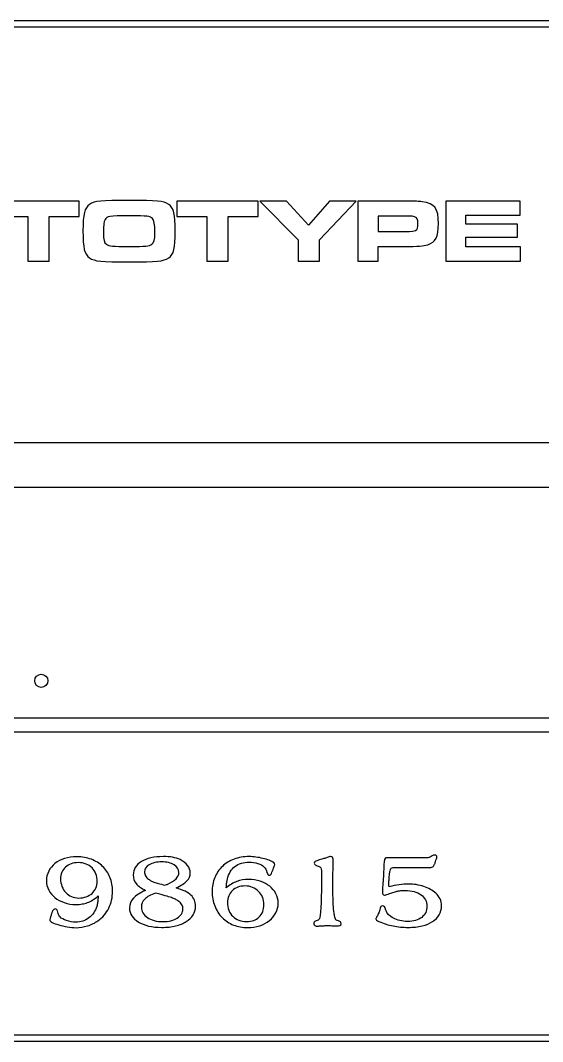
# Model space of a CAD drawing. Header units: inches. Extents: x -0.01 to 5.84, y -0.01 to 1.49.
# Drawn here: x 3.409 to 4.176, y -0.01 to 1.49 of the extents above; entities that cross this region are included whole.
import ezdxf

# ---------------------------------------------------------------- set-up
doc = ezdxf.new("R2010")
doc.units = ezdxf.units.IN
doc.header["$MEASUREMENT"] = 0

msp = doc.modelspace()

# ---------------------------------------------------------------- linework, layer by layer
at = {"color": 7, "linetype": 'Continuous', "lineweight": 25}
for p, q in [((0.01, 1.49), (5.82, 1.49)), ((5.81, 1.48), (1.1723, 1.48)), ((3.4956, 1.2244), (3.3761, 1.2244)), ((3.4956, 1.202), (3.4956, 1.2244)), ((3.6392, 1.2244), (3.6392, 1.202)), ((3.7587, 1.2244), (3.6392, 1.2244)), ((3.7587, 1.202), (3.7587, 1.2244)), ((3.7609, 1.2244), (3.8175, 1.1676)), ((3.8004, 1.2244), (3.7609, 1.2244)), ((3.8326, 1.1892), (3.8004, 1.2244)), ((3.8634, 1.2244), (3.8326, 1.1892)), ((3.8486, 1.1676), (3.9026, 1.2244)), ((3.9026, 1.2244), (3.8634, 1.2244)), ((3.9726, 1.2244), (3.905, 1.2244)), ((3.905, 1.2244), (3.905, 1.1365)), ((4.0342, 1.2244), (4.0342, 1.1365)), ((4.1435, 1.2244), (4.0342, 1.2244)), ((4.1435, 1.2037), (4.1435, 1.2244)), ((3.3761, 1.202), (3.4201, 1.202)), ((3.4201, 1.202), (3.4201, 1.1365)), ((3.4516, 1.1365), (3.4516, 1.202)), ((3.4516, 1.202), (3.4956, 1.202)), ((3.6392, 1.202), (3.6832, 1.202)), ((3.6832, 1.202), (3.6832, 1.1365)), ((3.7147, 1.1365), (3.7147, 1.202)), ((3.7147, 1.202), (3.7587, 1.202)), ((3.9726, 1.2024), (3.935, 1.2024)), ((3.935, 1.2024), (3.935, 1.18)), ((4.0638, 1.1909), (4.0638, 1.2037)), ((4.0638, 1.2037), (4.1435, 1.2037)), ((4.1395, 1.1909), (4.0638, 1.1909)), ((4.1395, 1.1716), (4.1395, 1.1909)), ((3.935, 1.18), (3.9726, 1.18)), ((4.0638, 1.1576), (4.0638, 1.1716)), ((4.0638, 1.1716), (4.1395, 1.1716)), ((3.8175, 1.1676), (3.8175, 1.1365)), ((3.8486, 1.1365), (3.8486, 1.1676)), ((3.935, 1.1365), (3.935, 1.158)), ((3.935, 1.158), (3.9729, 1.158)), ((4.1441, 1.1576), (4.0638, 1.1576)), ((4.1441, 1.1365), (4.1441, 1.1576)), ((3.4201, 1.1365), (3.4516, 1.1365)), ((3.6832, 1.1365), (3.7147, 1.1365)), ((3.8175, 1.1365), (3.8486, 1.1365)), ((3.905, 1.1365), (3.935, 1.1365)), ((4.0342, 1.1365), (4.1441, 1.1365)), ((1.7524, 0.87), (5.81, 0.87)), ((5.81, 0.804), (1.7111, 0.804)), ((5.47, 0.465), (1.25, 0.465)), ((1.25, 0.445), (5.47, 0.445)), ((3.8682, 0.2219), (3.8686, 0.258)), ((4.008, 0.2601), (3.9503, 0.2601)), ((3.9591, 0.2458), (4.0095, 0.2458)), ((3.8517, 0.2388), (3.8517, 0.2147)), ((3.8517, 0.2147), (3.8511, 0.1998)), ((3.941, 0.2117), (3.941, 0.2096)), ((3.9507, 0.2201), (3.9507, 0.2219)), ((3.5235, 0.2039), (3.5233, 0.2014)), ((3.8511, 0.1998), (3.8511, 0.1972)), ((3.8602, 0.1603), (3.8649, 0.1603)), ((0.02, 0), (5.81, 0)), ((5.82, -0.01), (0.01, -0.01))]:
    msp.add_line(p, q, dxfattribs=at)
msp.add_circle((3.44, 0.52), 0.00965, dxfattribs=at)
for points, knots in [([(3.511, 1.2197), (3.5034, 1.2145), (3.5012, 1.2056), (3.5012, 1.1811), (3.5012, 1.1552), (3.5033, 1.1465), (3.511, 1.1413)], [4, 4, 4, 4, 5, 5, 5, 6, 6, 6, 6]), ([(3.6271, 1.2197), (3.6195, 1.2248), (3.6103, 1.2257), (3.5277, 1.2257), (3.5185, 1.2248), (3.511, 1.2197)], [6, 6, 6, 6, 7, 7, 8, 8, 8, 8]), ([(3.6271, 1.1413), (3.6346, 1.1464), (3.6368, 1.1552), (3.6368, 1.1805), (3.6368, 1.2057), (3.6346, 1.2145), (3.6271, 1.2197)], [0, 0, 0, 0, 1, 1, 1, 2, 2, 2, 2]), ([(3.6032, 1.199), (3.5998, 1.2025), (3.5966, 1.2029), (3.569, 1.2029), (3.5394, 1.2029), (3.5366, 1.2025), (3.5336, 1.1974)], [6, 6, 6, 6, 7, 7, 7, 8, 8, 8, 8]), ([(3.5336, 1.1974), (3.5319, 1.1944), (3.5313, 1.1894), (3.5313, 1.1782), (3.5313, 1.1672), (3.5322, 1.1637), (3.5357, 1.1612)], [0, 0, 0, 0, 1, 1, 1, 2, 2, 2, 2]), ([(3.6023, 1.1612), (3.6057, 1.1635), (3.6068, 1.1674), (3.6068, 1.178), (3.6068, 1.1911), (3.6059, 1.1961), (3.6032, 1.199)], [4, 4, 4, 4, 5, 5, 5, 6, 6, 6, 6]), ([(3.5357, 1.1612), (3.5397, 1.1584), (3.5444, 1.158), (3.5693, 1.158), (3.5935, 1.158), (3.5983, 1.1585), (3.6023, 1.1612)], [2, 2, 2, 2, 3, 3, 3, 4, 4, 4, 4]), ([(3.511, 1.1413), (3.5185, 1.1361), (3.5277, 1.1352), (3.5693, 1.1352), (3.6102, 1.1352), (3.6195, 1.1361), (3.6271, 1.1413)], [2, 2, 2, 2, 3, 3, 3, 4, 4, 4, 4]), ([(3.6329, 0.2607), (3.6289, 0.2614), (3.6244, 0.2617), (3.6193, 0.2617), (3.6057, 0.2617), (3.595, 0.2593), (3.587, 0.2544)], [3, 3, 3, 3, 4, 4, 4, 5, 5, 5, 5]), ([(3.7553, 0.261), (3.7519, 0.2615), (3.7485, 0.2617), (3.7453, 0.2617), (3.7372, 0.2617), (3.7298, 0.2605), (3.7232, 0.258)], [17, 17, 17, 17, 18, 18, 18, 19, 19, 19, 19]), ([(3.7747, 0.2563), (3.7719, 0.2573), (3.7688, 0.2582), (3.7622, 0.2599), (3.7588, 0.2605), (3.7553, 0.261)], [19, 19, 19, 19, 20, 20, 21, 21, 21, 21]), ([(3.587, 0.2544), (3.5791, 0.2496), (3.5751, 0.243), (3.5751, 0.2347), (3.5751, 0.2298), (3.5765, 0.2256), (3.5793, 0.2221)], [1, 1, 1, 1, 2, 2, 2, 3, 3, 3, 3]), ([(3.5986, 0.2497), (3.5938, 0.2469), (3.5915, 0.2434), (3.5915, 0.2391), (3.5915, 0.2373), (3.592, 0.2354), (3.5931, 0.2334)], [6, 6, 6, 6, 7, 7, 7, 8, 8, 8, 8]), ([(3.635, 0.2496), (3.6303, 0.2525), (3.6242, 0.2539), (3.6167, 0.2539), (3.6094, 0.2539), (3.6034, 0.2525), (3.5986, 0.2497)], [4, 4, 4, 4, 5, 5, 5, 6, 6, 6, 6]), ([(3.6257, 0.2214), (3.6366, 0.2261), (3.6421, 0.2318), (3.6421, 0.2385), (3.6421, 0.2431), (3.6397, 0.2468), (3.635, 0.2496)], [2, 2, 2, 2, 3, 3, 3, 4, 4, 4, 4]), ([(3.638, 0.2157), (3.6453, 0.2191), (3.6506, 0.2225), (3.6571, 0.2295), (3.6588, 0.2334), (3.6588, 0.2377), (3.6588, 0.2416), (3.6574, 0.2453), (3.6548, 0.2488)], [7, 7, 7, 7, 8, 8, 9, 9, 9, 10, 10, 10, 10]), ([(3.7245, 0.2472), (3.73, 0.2514), (3.737, 0.2535), (3.7455, 0.2535), (3.7499, 0.2535), (3.7541, 0.2529), (3.7581, 0.2517)], [31, 31, 31, 31, 32, 32, 32, 33, 33, 33, 33]), ([(3.4702, 0.2388), (3.4689, 0.2358), (3.4683, 0.2326), (3.4683, 0.2291), (3.4683, 0.2251), (3.469, 0.2213), (3.4703, 0.2179)], [3, 3, 3, 3, 4, 4, 4, 5, 5, 5, 5]), ([(3.5145, 0.2077), (3.5169, 0.2099), (3.5188, 0.2124), (3.5214, 0.2184), (3.5221, 0.2217), (3.5221, 0.2252), (3.5221, 0.2292), (3.5214, 0.233), (3.5201, 0.2364)], [10, 10, 10, 10, 11, 11, 12, 12, 12, 13, 13, 13, 13]), ([(3.5973, 0.2286), (3.5985, 0.2278), (3.5998, 0.227), (3.6023, 0.2257), (3.6038, 0.225), (3.6073, 0.2237), (3.6095, 0.223), (3.6146, 0.2215), (3.6178, 0.2206), (3.6217, 0.2196)], [9, 9, 9, 9, 10, 10, 11, 11, 12, 12, 13, 13, 13, 13]), ([(3.6948, 0.2308), (3.6922, 0.2245), (3.6908, 0.2174), (3.6908, 0.2098), (3.6908, 0.2027), (3.6922, 0.1958), (3.6948, 0.1892)], [13, 13, 13, 13, 14, 14, 14, 15, 15, 15, 15]), ([(3.7616, 0.2255), (3.7562, 0.2273), (3.7504, 0.2281), (3.7381, 0.2281), (3.7324, 0.2272), (3.7219, 0.2232), (3.7167, 0.2202), (3.7116, 0.216)], [0, 0, 0, 0, 1, 1, 2, 2, 3, 3, 3, 3]), ([(3.7715, 0.2385), (3.7723, 0.2357), (3.7734, 0.2344), (3.7749, 0.2344), (3.776, 0.2344), (3.7767, 0.2347), (3.7772, 0.2353)], [27, 27, 27, 27, 28, 28, 28, 29, 29, 29, 29]), ([(3.7288, 0.2168), (3.7257, 0.2156), (3.723, 0.2139), (3.7207, 0.2118), (3.7184, 0.2096), (3.7166, 0.207), (3.7153, 0.204)], [1, 1, 1, 1, 2, 2, 2, 3, 3, 3, 3]), ([(3.7649, 0.202), (3.7635, 0.2053), (3.7616, 0.2082), (3.7566, 0.2131), (3.7537, 0.2151), (3.7503, 0.2165)], [11, 11, 11, 11, 12, 12, 13, 13, 13, 13]), ([(3.7846, 0.1791), (3.7869, 0.1835), (3.788, 0.1883), (3.788, 0.1934), (3.788, 0.1983), (3.7869, 0.2029), (3.7825, 0.2114), (3.7794, 0.2151), (3.7755, 0.2182)], [4, 4, 4, 4, 5, 5, 5, 6, 6, 7, 7, 7, 7]), ([(3.4844, 0.2031), (3.4876, 0.2016), (3.4912, 0.2009), (3.4951, 0.2009), (3.499, 0.2009), (3.5026, 0.2015), (3.5059, 0.2027)], [7, 7, 7, 7, 8, 8, 8, 9, 9, 9, 9]), ([(3.5752, 0.2005), (3.5714, 0.1964), (3.5695, 0.1917), (3.5695, 0.1864), (3.5695, 0.1821), (3.5706, 0.1782), (3.5729, 0.1747)], [19, 19, 19, 19, 20, 20, 20, 21, 21, 21, 21]), ([(3.5921, 0.1994), (3.5887, 0.1962), (3.587, 0.1922), (3.587, 0.1875), (3.587, 0.1843), (3.5878, 0.1815), (3.5893, 0.1789)], [1, 1, 1, 1, 2, 2, 2, 3, 3, 3, 3]), ([(3.6629, 0.1762), (3.6653, 0.18), (3.6665, 0.1843), (3.6665, 0.1891), (3.6665, 0.1956), (3.6643, 0.2009), (3.6599, 0.205)], [11, 11, 11, 11, 12, 12, 12, 13, 13, 13, 13]), ([(3.7153, 0.204), (3.7141, 0.201), (3.7134, 0.1977), (3.7134, 0.1942), (3.7134, 0.1901), (3.7141, 0.1863), (3.7155, 0.1828)], [3, 3, 3, 3, 4, 4, 4, 5, 5, 5, 5]), ([(3.7214, 0.174), (3.7239, 0.1715), (3.7268, 0.1696), (3.7337, 0.1669), (3.7375, 0.1662), (3.7416, 0.1662), (3.7493, 0.1662), (3.7554, 0.1685), (3.7647, 0.1775), (3.767, 0.1836), (3.767, 0.1911), (3.767, 0.195), (3.7663, 0.1987), (3.7649, 0.202)], [6, 6, 6, 6, 7, 7, 8, 8, 8, 9, 9, 10, 10, 10, 11, 11, 11, 11]), ([(3.6459, 0.1773), (3.6474, 0.1796), (3.6481, 0.1821), (3.6481, 0.1847), (3.6481, 0.1869), (3.6476, 0.189), (3.6465, 0.191)], [9, 9, 9, 9, 10, 10, 10, 11, 11, 11, 11]), ([(3.6059, 0.1678), (3.6097, 0.1667), (3.614, 0.1662), (3.6187, 0.1662), (3.6228, 0.1662), (3.6267, 0.1667), (3.6304, 0.1676)], [5, 5, 5, 5, 6, 6, 6, 7, 7, 7, 7]), ([(3.7609, 0.1602), (3.7663, 0.162), (3.7711, 0.1645), (3.7791, 0.171), (3.7823, 0.1748), (3.7846, 0.1791)], [7, 7, 7, 7, 8, 8, 9, 9, 9, 9]), ([(3.5975, 0.1597), (3.6033, 0.1584), (3.6097, 0.1577), (3.6169, 0.1577), (3.6244, 0.1577), (3.6312, 0.1584), (3.6373, 0.1599)], [15, 15, 15, 15, 16, 16, 16, 17, 17, 17, 17]), ([(3.7223, 0.1612), (3.7286, 0.1587), (3.7355, 0.1575), (3.7431, 0.1575), (3.7495, 0.1575), (3.7554, 0.1584), (3.7609, 0.1602)], [9, 9, 9, 9, 10, 10, 10, 11, 11, 11, 11])]:
    msp.add_open_spline(points, degree=3, knots=knots, dxfattribs=at)
for points in [[(3.9994, 1.2236), (3.9939, 1.2243), (3.9913, 1.2244), (3.9726, 1.2244)], [(4.0234, 1.1915), (4.0234, 1.214), (4.0181, 1.2211), (3.9994, 1.2236)], [(3.9882, 1.2016), (3.9861, 1.2023), (3.9858, 1.2023), (3.9726, 1.2024)], [(3.9933, 1.1915), (3.9933, 1.1978), (3.992, 1.2004), (3.9882, 1.2016)], [(3.9896, 1.1815), (3.9925, 1.183), (3.9933, 1.1854), (3.9933, 1.1915)], [(4.0076, 1.1605), (4.0194, 1.1643), (4.0234, 1.172), (4.0234, 1.1915)], [(3.9726, 1.18), (3.9865, 1.1801), (3.9871, 1.1801), (3.9896, 1.1815)], [(3.9729, 1.158), (3.9942, 1.158), (4.0009, 1.1585), (4.0076, 1.1605)], [(3.4743, 0.259), (3.4688, 0.2572), (3.4641, 0.2547), (3.4601, 0.2516)], [(3.4923, 0.2616), (3.4858, 0.2616), (3.4799, 0.2607), (3.4743, 0.259)], [(3.5135, 0.2578), (3.507, 0.2603), (3.4999, 0.2616), (3.4923, 0.2616)], [(3.5301, 0.2473), (3.5254, 0.2518), (3.5199, 0.2553), (3.5135, 0.2578)], [(3.6439, 0.2573), (3.6405, 0.2588), (3.6368, 0.26), (3.6329, 0.2607)], [(3.6548, 0.2488), (3.6521, 0.2523), (3.6484, 0.2551), (3.6439, 0.2573)], [(3.7232, 0.258), (3.7165, 0.2555), (3.7108, 0.2519), (3.706, 0.2473)], [(3.7814, 0.2529), (3.7797, 0.2541), (3.7775, 0.2552), (3.7747, 0.2563)], [(3.8483, 0.2568), (3.8455, 0.2559), (3.8435, 0.2552), (3.8425, 0.2546)], [(3.8551, 0.2587), (3.8532, 0.2581), (3.851, 0.2575), (3.8483, 0.2568)], [(3.8598, 0.2604), (3.8586, 0.2599), (3.857, 0.2593), (3.8551, 0.2587)], [(3.865, 0.2617), (3.8637, 0.2617), (3.8619, 0.2613), (3.8598, 0.2604)], [(3.8686, 0.258), (3.8686, 0.2605), (3.8674, 0.2617), (3.865, 0.2617)], [(3.9443, 0.2573), (3.9439, 0.256), (3.9435, 0.254), (3.9433, 0.2512)], [(3.9464, 0.2597), (3.9455, 0.2594), (3.9448, 0.2586), (3.9443, 0.2573)], [(3.9503, 0.2601), (3.9487, 0.2601), (3.9474, 0.26), (3.9464, 0.2597)], [(4.01, 0.2603), (4.0094, 0.2602), (4.0088, 0.2601), (4.008, 0.2601)], [(4.0118, 0.2612), (4.0112, 0.2608), (4.0107, 0.2605), (4.01, 0.2603)], [(4.0142, 0.2627), (4.0131, 0.2621), (4.0123, 0.2615), (4.0118, 0.2612)], [(4.018, 0.2639), (4.0168, 0.2639), (4.0155, 0.2635), (4.0142, 0.2627)], [(4.021, 0.2611), (4.021, 0.2629), (4.02, 0.2639), (4.018, 0.2639)], [(4.0191, 0.2544), (4.0196, 0.2558), (4.02, 0.2571), (4.0204, 0.2584)], [(4.0204, 0.2584), (4.0208, 0.2596), (4.021, 0.2605), (4.021, 0.2611)], [(3.4509, 0.2404), (3.4486, 0.236), (3.4475, 0.2313), (3.4475, 0.2262)], [(3.4601, 0.2516), (3.4562, 0.2484), (3.4531, 0.2447), (3.4509, 0.2404)], [(3.4756, 0.2463), (3.4733, 0.2443), (3.4715, 0.2417), (3.4702, 0.2388)], [(3.4837, 0.2512), (3.4806, 0.25), (3.4778, 0.2484), (3.4756, 0.2463)], [(3.4943, 0.2529), (3.4904, 0.2529), (3.4869, 0.2523), (3.4837, 0.2512)], [(3.5057, 0.2508), (3.5023, 0.2522), (3.4985, 0.2529), (3.4943, 0.2529)], [(3.5145, 0.2452), (3.512, 0.2476), (3.5091, 0.2495), (3.5057, 0.2508)], [(3.5201, 0.2364), (3.5188, 0.2399), (3.5169, 0.2428), (3.5145, 0.2452)], [(3.5409, 0.2313), (3.5383, 0.2375), (3.5347, 0.2428), (3.5301, 0.2473)], [(3.706, 0.2473), (3.7011, 0.2427), (3.6974, 0.2372), (3.6948, 0.2308)], [(3.7134, 0.2285), (3.7153, 0.2367), (3.719, 0.2429), (3.7245, 0.2472)], [(3.7581, 0.2517), (3.762, 0.2505), (3.765, 0.2488), (3.767, 0.2467)], [(3.767, 0.2467), (3.7692, 0.2447), (3.7707, 0.242), (3.7715, 0.2385)], [(3.7772, 0.2353), (3.7777, 0.2359), (3.7785, 0.2377), (3.7795, 0.2406)], [(3.7795, 0.2406), (3.7802, 0.2421), (3.7807, 0.2435), (3.7812, 0.2446)], [(3.7812, 0.2446), (3.7816, 0.2458), (3.7819, 0.2467), (3.7822, 0.2475)], [(3.7832, 0.2498), (3.7832, 0.251), (3.7826, 0.252), (3.7814, 0.2529)], [(3.7822, 0.2475), (3.7826, 0.2484), (3.7829, 0.2491), (3.7832, 0.2498)], [(3.8425, 0.2546), (3.8415, 0.254), (3.841, 0.2532), (3.841, 0.2521)], [(3.841, 0.2521), (3.841, 0.2504), (3.8418, 0.2494), (3.8434, 0.249)], [(3.8434, 0.249), (3.8461, 0.2479), (3.8477, 0.2472), (3.8483, 0.247)], [(3.8483, 0.247), (3.8488, 0.2468), (3.8492, 0.2466), (3.8495, 0.2463)], [(3.8495, 0.2463), (3.851, 0.2449), (3.8517, 0.2424), (3.8517, 0.2388)], [(3.9433, 0.2512), (3.9431, 0.2484), (3.943, 0.2445), (3.9428, 0.2395)], [(3.9515, 0.2358), (3.9518, 0.2378), (3.9521, 0.2395), (3.9524, 0.241)], [(3.9524, 0.241), (3.9527, 0.2425), (3.9531, 0.2436), (3.9535, 0.2442)], [(3.9535, 0.2442), (3.954, 0.2453), (3.9559, 0.2458), (3.9591, 0.2458)], [(4.0095, 0.2458), (4.0116, 0.2458), (4.013, 0.246), (4.0139, 0.2463)], [(4.0139, 0.2463), (4.0148, 0.2465), (4.0155, 0.247), (4.016, 0.2476)], [(4.016, 0.2476), (4.0164, 0.2482), (4.0169, 0.2491), (4.0175, 0.2504)], [(4.0175, 0.2504), (4.0181, 0.2516), (4.0186, 0.2529), (4.0191, 0.2544)], [(3.4475, 0.2262), (3.4475, 0.2213), (3.4486, 0.2167), (3.4509, 0.2125)], [(3.5447, 0.2108), (3.5447, 0.2182), (3.5434, 0.225), (3.5409, 0.2313)], [(3.5931, 0.2334), (3.5941, 0.2314), (3.5956, 0.2298), (3.5973, 0.2286)], [(3.7125, 0.2236), (3.7128, 0.2254), (3.7131, 0.227), (3.7134, 0.2285)], [(3.7755, 0.2182), (3.7716, 0.2213), (3.767, 0.2238), (3.7616, 0.2255)], [(3.9422, 0.2281), (3.9419, 0.2245), (3.9417, 0.2217), (3.9415, 0.2196)], [(3.9425, 0.2312), (3.9424, 0.2305), (3.9423, 0.2295), (3.9422, 0.2281)], [(3.9426, 0.2333), (3.9426, 0.2326), (3.9426, 0.2319), (3.9425, 0.2312)], [(3.9427, 0.2358), (3.9427, 0.2348), (3.9426, 0.234), (3.9426, 0.2333)], [(3.9428, 0.2395), (3.9428, 0.2379), (3.9428, 0.2367), (3.9427, 0.2358)], [(3.9507, 0.2219), (3.9507, 0.2243), (3.9507, 0.2267), (3.9509, 0.2291)], [(3.9509, 0.2291), (3.951, 0.2315), (3.9512, 0.2337), (3.9515, 0.2358)], [(3.4509, 0.2125), (3.4531, 0.2083), (3.4561, 0.2046), (3.46, 0.2015)], [(3.4703, 0.2179), (3.4717, 0.2145), (3.4735, 0.2115), (3.476, 0.209)], [(3.5391, 0.1859), (3.5428, 0.1935), (3.5447, 0.2018), (3.5447, 0.2108)], [(3.5933, 0.2121), (3.5851, 0.2085), (3.5791, 0.2046), (3.5752, 0.2005)], [(3.5793, 0.2221), (3.582, 0.2186), (3.5867, 0.2152), (3.5933, 0.2121)], [(3.6217, 0.2196), (3.6234, 0.2204), (3.6245, 0.2208), (3.6248, 0.2209)], [(3.6248, 0.2209), (3.6252, 0.221), (3.6255, 0.2212), (3.6257, 0.2214)], [(3.6599, 0.205), (3.6555, 0.2091), (3.6482, 0.2126), (3.638, 0.2157)], [(3.7116, 0.216), (3.7119, 0.2192), (3.7122, 0.2217), (3.7125, 0.2236)], [(3.7392, 0.2186), (3.7355, 0.2186), (3.732, 0.218), (3.7288, 0.2168)], [(3.7503, 0.2165), (3.7469, 0.2179), (3.7433, 0.2186), (3.7392, 0.2186)], [(3.8683, 0.2102), (3.8683, 0.2142), (3.8682, 0.2181), (3.8682, 0.2219)], [(3.8686, 0.1987), (3.8685, 0.2024), (3.8684, 0.2062), (3.8683, 0.2102)], [(3.9411, 0.2146), (3.941, 0.2134), (3.941, 0.2124), (3.941, 0.2117)], [(3.9415, 0.2196), (3.9413, 0.2175), (3.9412, 0.2159), (3.9411, 0.2146)], [(3.9509, 0.2173), (3.9507, 0.2185), (3.9507, 0.2195), (3.9507, 0.2201)], [(3.9655, 0.2204), (3.961, 0.2198), (3.9561, 0.2187), (3.9509, 0.2173)], [(3.9566, 0.2092), (3.9587, 0.2099), (3.9607, 0.2105), (3.9625, 0.2109)], [(3.9625, 0.2109), (3.9643, 0.2112), (3.9661, 0.2115), (3.968, 0.2117)], [(3.9793, 0.2214), (3.9746, 0.2214), (3.97, 0.2211), (3.9655, 0.2204)], [(3.968, 0.2117), (3.9699, 0.2118), (3.9721, 0.2119), (3.9745, 0.2119)], [(3.9745, 0.2119), (3.9841, 0.2119), (3.9919, 0.2098), (3.9978, 0.2056)], [(4.0019, 0.2178), (3.9946, 0.2202), (3.9871, 0.2214), (3.9793, 0.2214)], [(4.0194, 0.2082), (4.015, 0.2122), (4.0091, 0.2154), (4.0019, 0.2178)], [(3.46, 0.2015), (3.4639, 0.1984), (3.4685, 0.1959), (3.4738, 0.1941)], [(3.476, 0.209), (3.4784, 0.2065), (3.4812, 0.2045), (3.4844, 0.2031)], [(3.5059, 0.2027), (3.5092, 0.2039), (3.512, 0.2056), (3.5145, 0.2077)], [(3.5078, 0.1942), (3.5104, 0.1952), (3.5129, 0.1965), (3.5155, 0.1981)], [(3.5155, 0.1981), (3.518, 0.1997), (3.5207, 0.2016), (3.5235, 0.2039)], [(3.5233, 0.2014), (3.5232, 0.1985), (3.523, 0.196), (3.5227, 0.1941)], [(3.608, 0.208), (3.6007, 0.2055), (3.5954, 0.2026), (3.5921, 0.1994)], [(3.6221, 0.2042), (3.6185, 0.2052), (3.6138, 0.2065), (3.608, 0.208)], [(3.6311, 0.2015), (3.6287, 0.2023), (3.6257, 0.2032), (3.6221, 0.2042)], [(3.637, 0.199), (3.6354, 0.1998), (3.6334, 0.2007), (3.6311, 0.2015)], [(3.6421, 0.1959), (3.6403, 0.1971), (3.6386, 0.1981), (3.637, 0.199)], [(3.6465, 0.191), (3.6454, 0.193), (3.6439, 0.1947), (3.6421, 0.1959)], [(3.8511, 0.1972), (3.8508, 0.1908), (3.8506, 0.1858), (3.8503, 0.182)], [(3.8691, 0.1886), (3.8689, 0.1917), (3.8688, 0.1951), (3.8686, 0.1987)], [(3.941, 0.2096), (3.941, 0.2067), (3.942, 0.2052), (3.944, 0.2052)], [(3.944, 0.2052), (3.9452, 0.2052), (3.9471, 0.2056), (3.9495, 0.2065)], [(3.9495, 0.2065), (3.9522, 0.2076), (3.9545, 0.2085), (3.9566, 0.2092)], [(3.9978, 0.2056), (4.0036, 0.2014), (4.0065, 0.1958), (4.0065, 0.1888)], [(4.0279, 0.1893), (4.0279, 0.1966), (4.0251, 0.2029), (4.0194, 0.2082)], [(3.4568, 0.1823), (3.4565, 0.1819), (3.4562, 0.1811), (3.4557, 0.1797)], [(3.4585, 0.1841), (3.4578, 0.1836), (3.4572, 0.183), (3.4568, 0.1823)], [(3.4606, 0.1849), (3.46, 0.1849), (3.4593, 0.1846), (3.4585, 0.1841)], [(3.4639, 0.1819), (3.4632, 0.1839), (3.4621, 0.1849), (3.4606, 0.1849)], [(3.4658, 0.1759), (3.4653, 0.177), (3.4647, 0.179), (3.4639, 0.1819)], [(3.4738, 0.1941), (3.4791, 0.1923), (3.4849, 0.1914), (3.4911, 0.1914)], [(3.4911, 0.1914), (3.4943, 0.1914), (3.4973, 0.1917), (3.4999, 0.1921)], [(3.4999, 0.1921), (3.5026, 0.1925), (3.5053, 0.1932), (3.5078, 0.1942)], [(3.5215, 0.1886), (3.5194, 0.1817), (3.5155, 0.1761), (3.5099, 0.1718)], [(3.5227, 0.1941), (3.5225, 0.1921), (3.5221, 0.1903), (3.5215, 0.1886)], [(3.5231, 0.1673), (3.53, 0.1721), (3.5353, 0.1783), (3.5391, 0.1859)], [(3.6948, 0.1892), (3.6974, 0.1826), (3.7011, 0.1769), (3.7058, 0.1721)], [(3.7155, 0.1828), (3.7169, 0.1794), (3.7189, 0.1764), (3.7214, 0.174)], [(3.8503, 0.182), (3.85, 0.1782), (3.8497, 0.1753), (3.8493, 0.1733)], [(3.8698, 0.1811), (3.8696, 0.1831), (3.8693, 0.1856), (3.8691, 0.1886)], [(3.8707, 0.175), (3.8704, 0.1765), (3.8701, 0.1786), (3.8698, 0.1811)], [(3.9361, 0.1803), (3.936, 0.1803), (3.9358, 0.1799), (3.9356, 0.179)], [(3.9366, 0.1818), (3.9363, 0.1808), (3.9361, 0.1803), (3.9361, 0.1803)], [(3.9389, 0.1882), (3.9384, 0.1873), (3.9376, 0.1851), (3.9366, 0.1818)], [(3.9412, 0.1895), (3.9401, 0.1895), (3.9394, 0.189), (3.9389, 0.1882)], [(3.9441, 0.1881), (3.9434, 0.189), (3.9424, 0.1895), (3.9412, 0.1895)], [(3.9462, 0.1829), (3.9456, 0.1854), (3.9449, 0.1871), (3.9441, 0.1881)], [(3.9502, 0.1764), (3.9482, 0.1783), (3.9469, 0.1805), (3.9462, 0.1829)], [(4.0065, 0.1888), (4.0065, 0.1819), (4.004, 0.1765), (3.9989, 0.1725)], [(4.0245, 0.1762), (4.0267, 0.1801), (4.0279, 0.1845), (4.0279, 0.1893)], [(3.453, 0.1711), (3.4526, 0.1698), (3.4524, 0.169), (3.4524, 0.1688)], [(3.4524, 0.1688), (3.4524, 0.1676), (3.4536, 0.1664), (3.4561, 0.165)], [(3.4543, 0.1754), (3.4538, 0.1738), (3.4534, 0.1724), (3.453, 0.1711)], [(3.4557, 0.1797), (3.4552, 0.1783), (3.4548, 0.1769), (3.4543, 0.1754)], [(3.4561, 0.165), (3.4586, 0.1637), (3.4617, 0.1625), (3.4656, 0.1614)], [(3.4677, 0.1731), (3.4669, 0.174), (3.4662, 0.1749), (3.4658, 0.1759)], [(3.4772, 0.1677), (3.4727, 0.1691), (3.4696, 0.1709), (3.4677, 0.1731)], [(3.4907, 0.1655), (3.4861, 0.1655), (3.4816, 0.1662), (3.4772, 0.1677)], [(3.5099, 0.1718), (3.5043, 0.1676), (3.4979, 0.1655), (3.4907, 0.1655)], [(3.508, 0.16), (3.5138, 0.1619), (3.5188, 0.1643), (3.5231, 0.1673)], [(3.5729, 0.1747), (3.5752, 0.1712), (3.5784, 0.1682), (3.5826, 0.1656)], [(3.5826, 0.1656), (3.5868, 0.1631), (3.5917, 0.1611), (3.5975, 0.1597)], [(3.5893, 0.1789), (3.5909, 0.1763), (3.5931, 0.1741), (3.5959, 0.1722)], [(3.5959, 0.1722), (3.5987, 0.1703), (3.602, 0.1688), (3.6059, 0.1678)], [(3.6304, 0.1676), (3.634, 0.1685), (3.6371, 0.1698), (3.6397, 0.1714)], [(3.6373, 0.1599), (3.6434, 0.1614), (3.6486, 0.1635), (3.6529, 0.1663)], [(3.6397, 0.1714), (3.6424, 0.1731), (3.6444, 0.175), (3.6459, 0.1773)], [(3.6529, 0.1663), (3.6572, 0.1691), (3.6606, 0.1724), (3.6629, 0.1762)], [(3.7058, 0.1721), (3.7105, 0.1673), (3.716, 0.1637), (3.7223, 0.1612)], [(3.8411, 0.1661), (3.8405, 0.1655), (3.8402, 0.1645), (3.8402, 0.1631)], [(3.8453, 0.1678), (3.8431, 0.1673), (3.8417, 0.1667), (3.8411, 0.1661)], [(3.8478, 0.1692), (3.8472, 0.1685), (3.8463, 0.1681), (3.8453, 0.1678)], [(3.8493, 0.1733), (3.8489, 0.1713), (3.8484, 0.1699), (3.8478, 0.1692)], [(3.8716, 0.1711), (3.8712, 0.1721), (3.8709, 0.1734), (3.8707, 0.175)], [(3.8728, 0.169), (3.8723, 0.1694), (3.8719, 0.1701), (3.8716, 0.1711)], [(3.8747, 0.168), (3.8739, 0.1682), (3.8732, 0.1685), (3.8728, 0.169)], [(3.8793, 0.1659), (3.8786, 0.1664), (3.8771, 0.1671), (3.8747, 0.168)], [(3.8803, 0.1629), (3.8803, 0.1643), (3.88, 0.1653), (3.8793, 0.1659)], [(3.9318, 0.1714), (3.9316, 0.171), (3.9315, 0.1706), (3.9315, 0.1701)], [(3.9315, 0.1701), (3.9315, 0.1688), (3.933, 0.1676), (3.936, 0.1664)], [(3.9331, 0.1736), (3.9325, 0.1725), (3.932, 0.1717), (3.9318, 0.1714)], [(3.9356, 0.179), (3.9349, 0.1768), (3.9341, 0.175), (3.9331, 0.1736)], [(3.936, 0.1664), (3.943, 0.1634), (3.9499, 0.1612), (3.9569, 0.1598)], [(3.9573, 0.1712), (3.9545, 0.1727), (3.9521, 0.1744), (3.9502, 0.1764)], [(3.9668, 0.1678), (3.9633, 0.1686), (3.9602, 0.1697), (3.9573, 0.1712)], [(3.9779, 0.1665), (3.974, 0.1665), (3.9703, 0.1669), (3.9668, 0.1678)], [(3.9989, 0.1725), (3.9938, 0.1685), (3.9868, 0.1665), (3.9779, 0.1665)], [(3.9993, 0.1599), (4.0053, 0.1614), (4.0105, 0.1635), (4.0147, 0.1662)], [(4.0147, 0.1662), (4.0189, 0.1689), (4.0222, 0.1723), (4.0245, 0.1762)], [(3.4656, 0.1614), (3.4694, 0.1602), (3.4736, 0.1593), (3.4782, 0.1585)], [(3.4782, 0.1585), (3.4827, 0.1577), (3.487, 0.1573), (3.4911, 0.1573)], [(3.4911, 0.1573), (3.4966, 0.1573), (3.5022, 0.1582), (3.508, 0.16)], [(3.8402, 0.1631), (3.8402, 0.1621), (3.8408, 0.1612), (3.8419, 0.1605)], [(3.8419, 0.1605), (3.8431, 0.1598), (3.8444, 0.1595), (3.8459, 0.1596)], [(3.8459, 0.1596), (3.8467, 0.1596), (3.8474, 0.1597), (3.8481, 0.1598)], [(3.8481, 0.1598), (3.8493, 0.16), (3.8511, 0.1602), (3.8536, 0.1602)], [(3.8536, 0.1602), (3.8561, 0.1603), (3.8583, 0.1603), (3.8602, 0.1603)], [(3.8649, 0.1603), (3.8662, 0.1603), (3.8675, 0.1602), (3.8688, 0.1601)], [(3.8688, 0.1601), (3.87, 0.16), (3.8712, 0.1599), (3.8722, 0.1599)], [(3.8722, 0.1599), (3.8732, 0.1598), (3.8738, 0.1598), (3.8741, 0.1598)], [(3.8741, 0.1598), (3.8782, 0.1598), (3.8803, 0.1608), (3.8803, 0.1629)], [(3.9569, 0.1598), (3.9639, 0.1584), (3.9712, 0.1577), (3.9789, 0.1577)], [(3.9789, 0.1577), (3.9864, 0.1577), (3.9932, 0.1584), (3.9993, 0.1599)]]:
    msp.add_open_spline(points, degree=3, dxfattribs=at)

doc.saveas('drawing.dxf')
